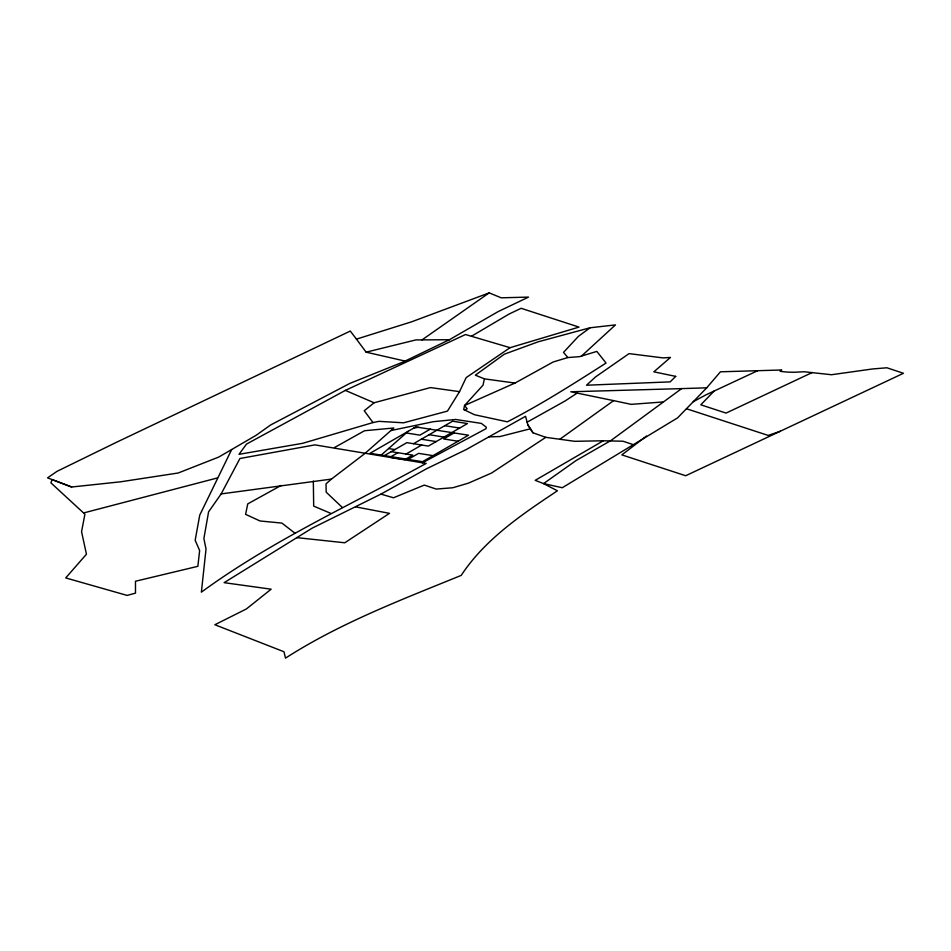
<?xml version="1.0" encoding="UTF-8"?>
<svg xmlns="http://www.w3.org/2000/svg" width="951" height="951" viewBox="0 0 951 951"><rect width="100%" height="100%" fill="white"/><g stroke="black" fill="none" stroke-linecap="round" stroke-linejoin="round"><path stroke-width="1.43" d="M581.489 356.078L615.463 324.897L590.084 327.774L538.302 341.766L504.339 354.188L475.357 375.17L484.404 378.867L483.025 385.167L464.552 405.495L463.684 409.56L474.561 414.743L507.382 421.828C541.416 404.306 573.786 383.657 606.037 363.056L596.836 351.406L579.611 356.649L567.878 357.552L553.185 361.986L515.014 383.051L464.552 405.495L467.179 408.847L464.67 410.024M231.675 449.538L199.734 515.145L195.169 540.287L199.639 550.522L197.856 566.32L135.47 581.251L135.494 593.139L127.137 595.421L65.714 577.923L86.446 554.207L81.56 531.704L84.912 514.194L50.914 482.858L52.079 479.566L71.658 487.007L120.67 481.8L178.229 472.992L218.706 457.086L256.104 435.308L270.607 424.99L349.802 383.431L403.153 361.998L449.383 339.733L498.027 311.666L528.506 297.104L501.201 297.818L489.194 292.872L411.807 321.747L356.447 339.138L350.313 331.055L116.807 442.132L57.084 471.304L47.55 477.866L71.658 487.007M510.081 347.686L465.503 334.526L345.344 390.397L246.487 444.093L239.01 454.328L302.656 443.309L372.994 422.565L378.985 421.341L403.593 422.815L447.469 411.105L459.523 391.646L466.168 377.618L510.081 347.686L578.993 327.096L521.124 308.302L509.023 314.08L471.411 336.274M221.155 493.914L239.937 458.501L314.912 444.878L426.131 463.422C350.491 505.112 271.427 540.881 201.374 592.164L206.022 549.048L203.883 538.504L208.59 511.852L221.155 493.914L331.423 479.09L364.768 453.615L393.821 427.986L364.554 430.732L334.479 447.552M632.748 444.462L623.036 441.228L603.303 440.777L535.211 480.338L543.556 483.595L562.279 487.732L677.623 417.846L706.724 387.818L720.43 371.805L781.698 369.987L780.117 371.235L781.08 371.413A66.38 23.026 -14.6 0 0 794.727 372.233L804.166 371.758L831.495 374.73L872.376 368.988L886.891 367.775L903.45 373.291L685.695 475.738L621.823 454.887L646.502 436.057M714.189 390.98L700.792 404.817L726.065 413.079L812.249 372.519M331.423 479.09L326.038 483.857L326.169 492.154L342.336 507.477M381.196 455.089L408.122 431.338M459.523 391.646L430.494 387.58L374.1 402.772L364.233 410.737L372.994 422.565M577.162 393.108L564.965 401.049L527.127 422.173M590.084 327.774L578.434 336.333L563.503 352.393L567.878 357.552M706.724 387.818L681.629 388.614L611.006 440.468L576.163 460.498L543.556 483.595L557.417 490.799C522.051 514.313 484.867 539.372 461.211 575.391C401.322 599.843 340.161 623.024 285.502 658.128L283.98 651.756L214.878 624.736L246.44 608.925L271.142 589.192L224.127 582.666L312.19 528.138L380.947 494.116L426.583 468.736L466.287 449.538L525.57 416.3L527.841 424.871L532.964 432.788L545.767 437.329L574.725 441.312L603.303 440.777M559.818 439.267L613.633 400.633L631.131 404.353L662.621 402.011M356.447 339.138L366.123 352.167L415.908 339.911L421.994 339.899L489.194 292.872M545.767 437.329L491.596 473.016L468.403 483.156L452.807 487.744L436.236 489.076L424.289 485.093L393.5 497.777L380.947 494.116M693.255 401.714L705.785 394.938L757.674 370.7M384.382 455.6L406.862 442.655L428.354 446.09L467.464 423.564L452.617 421.186L413.507 443.713M430.363 429.115L419.89 435.142L406.279 432.967M397.875 452.724L390.053 457.229L404.9 459.606L412.722 455.101L391.218 451.666M406.065 454.043L421.709 445.02M408.145 459.392L418.618 453.365L433.002 455.66M454.126 432.907L443.653 438.946L458.025 441.24M281.175 485.438L247.747 503.887L245.596 514.348L260.015 520.97L281.912 523.098L295.083 533.297M422.363 462.816L486.068 428.675L486.27 427.165L481.337 423.397L455.612 419.462L433.347 421.697L390.92 430.553M780.45 431.231L768.158 435.415L686.444 408.74M217.161 478.02L84.009 512.851M530.373 428.782L500.048 436.533L488.624 436.878M413.768 428.093L418.737 427.249M681.629 388.614L570.778 391.788L613.633 400.633M421.994 339.899L449.383 339.733M296.629 537.612L344.785 542.783L389.482 513.35L355.71 506.883M484.404 378.867L515.014 383.051M444.795 425.691L459.642 428.069M429.151 434.702L443.998 437.08M421.329 439.207L436.176 441.585M388.602 448.563L394.867 449.561M366.123 352.167L404.746 361M330.936 513.433L313.687 506.11L313.331 481.099M345.344 390.397L374.1 402.772M527.841 424.871L532.964 432.788M675.709 376.382L670.17 381.874L586.529 385.214L595.552 376.917L629.063 353.617L662.966 357.897L670.467 357.457L653.848 371.829L675.709 376.382M415.753 426.94L370.01 453.306L422.529 461.699L468.51 435.201L415.753 426.94"/></g></svg>
